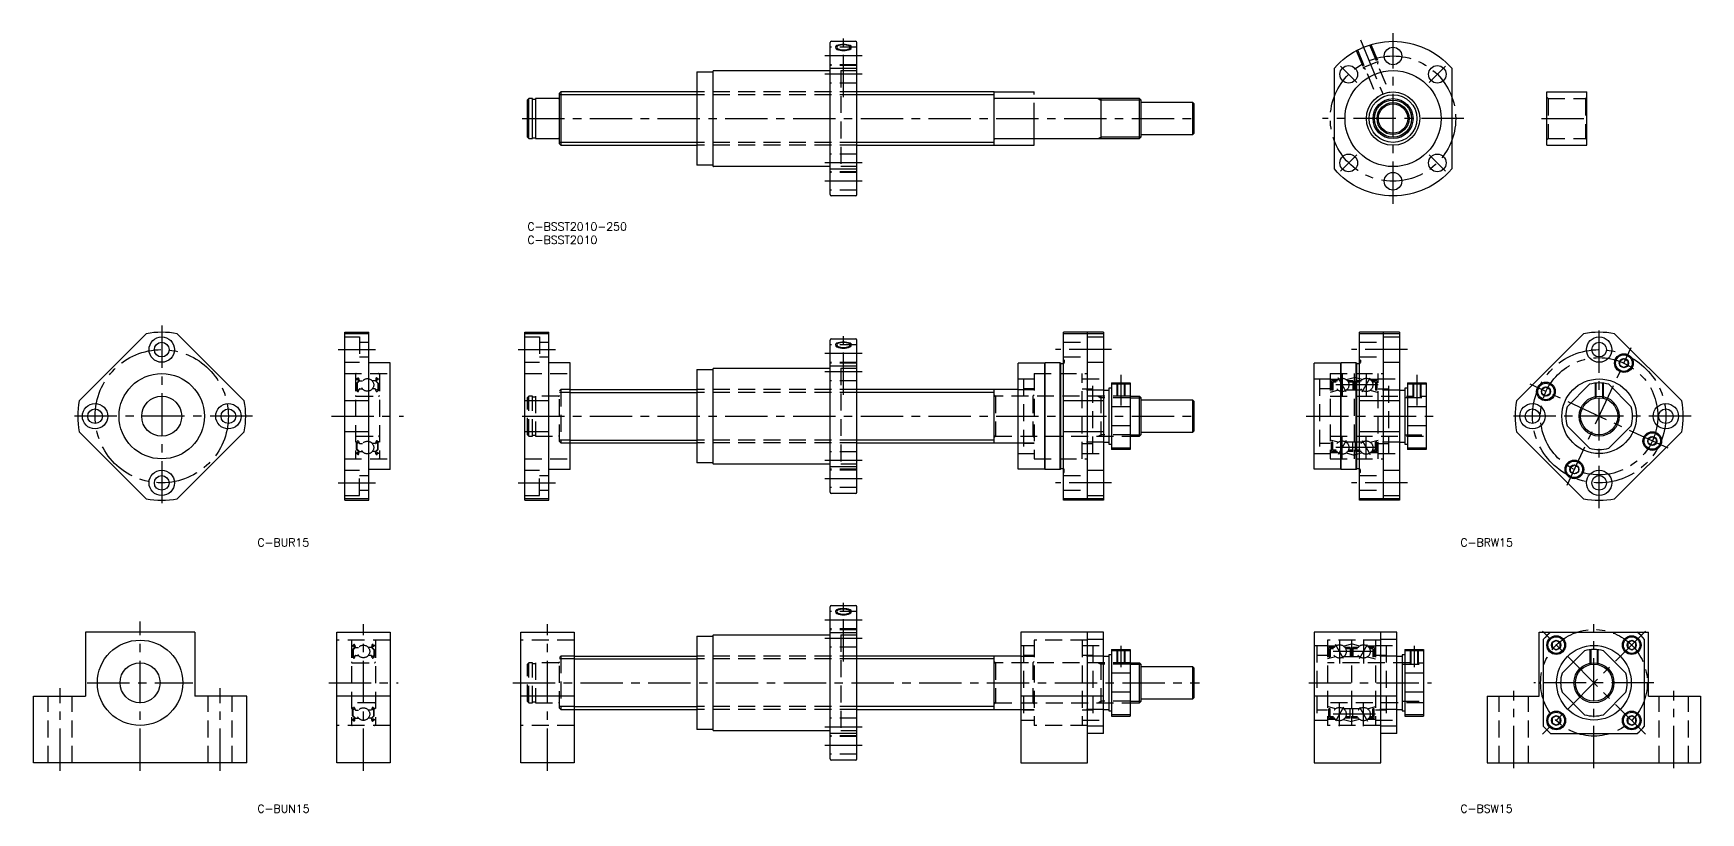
# Model space of a CAD drawing. Extents: x -185 to 440, y -221 to 71.
import ezdxf

# ---------------------------------------------------------------- set-up
doc = ezdxf.new("R2010")
doc.units = 0
doc.header["$LTSCALE"] = 0.5
for name, pattern in [('CENTER', [50.8, 31.75, -6.35, 6.35, -6.35]), ('DASHED', [19.05, 12.7, -6.35]), ('PHANTOM', [63.5, 31.75, -6.35, 6.35, -6.35, 6.35, -6.35])]:
    doc.linetypes.add(name, pattern=pattern)
for name, color, linetype in [('MSM_CENTER', 1, 'CENTER'), ('MSM_CONTINUOUS', 7, 'CONTINUOUS'), ('MSM_DASHED', 4, 'DASHED'), ('MSM_IMAGINARY', 6, 'PHANTOM'), ('MSM_NARROW', 5, 'CONTINUOUS'), ('MSM_PART_NUMBER', 7, 'CONTINUOUS')]:
    doc.layers.add(name, color=color, linetype=linetype)
doc.styles.get("Standard").update_dxf_attribs({"font": 'txt.shx', "height": 3, "bigfont": 'bigfont.shx'})

# ---------------------------------------------------------------- blocks, each defined once
blk = doc.blocks.new('*U49')
at = {"layer": 'MSM_PART_NUMBER'}
blk.add_text('C-BSST2010-250', height=3, dxfattribs=at).set_placement((0, -3))
blk = doc.blocks.new('*U50')
at = {"layer": 'MSM_PART_NUMBER'}
blk.add_text('C-BSST2010', height=3, dxfattribs=at).set_placement((0, -8))
blk = doc.blocks.new('*U51')
at = {"layer": 'MSM_PART_NUMBER'}
blk.add_text('C-BUR15', height=3, dxfattribs=at).set_placement((-101.25, -121.53))
blk = doc.blocks.new('*U52')
at = {"layer": 'MSM_PART_NUMBER'}
blk.add_text('C-BUN15', height=3, dxfattribs=at).set_placement((-101.25, -221.4))
blk = doc.blocks.new('*U53')
at = {"layer": 'MSM_PART_NUMBER'}
blk.add_text('C-BSW15', height=3, dxfattribs=at).set_placement((349.81, -221.4))
blk = doc.blocks.new('*U54')
at = {"layer": 'MSM_PART_NUMBER'}
blk.add_text('C-BRW15', height=3, dxfattribs=at).set_placement((349.81, -121.53))

msp = doc.modelspace()

# ---------------------------------------------------------------- linework, layer by layer
at = {"layer": 'MSM_CENTER'}
for p, q in [((118.5, 47), (118.5, 69)), ((324.55, 7), (324.55, 71)), ((312.31, 68.56), (321.68, 45.93)), ((125.5, 62.5), (111.5, 62.5)), ((310.98, 52.58), (304.89, 58.66)), ((338.13, 52.58), (344.21, 58.66)), ((125.5, 55.62), (111.5, 55.62)), ((-2, 39), (252, 39)), ((351.05, 39), (298.05, 39)), ((380.17, 39), (399.17, 39)), ((310.98, 25.42), (304.89, 19.34)), ((338.13, 25.42), (344.21, 19.34)), ((125.5, 22.38), (111.5, 22.38)), ((125.5, 15.5), (111.5, 15.5)), ((-137.11, -38.66), (-137.11, -106.66)), ((118.5, -64.66), (118.5, -42.66)), ((401.84, -107.16), (401.84, -38.16)), ((-71, -47.66), (-57, -47.66)), ((-3.5, -47.66), (10.5, -47.66)), ((125.5, -49.16), (111.5, -49.16)), ((219, -47.66), (198, -47.66)), ((330, -47.66), (309, -47.66)), ((389.79, -98.49), (413.88, -46.83)), ((125.5, -56.04), (111.5, -56.04)), ((222.5, -57.16), (222.5, -68.66)), ((319, -60.91), (301, -60.91)), ((307, -63.51), (304, -58.31)), ((305.5, -56.91), (305.5, -64.91)), ((313, -63.51), (316, -58.31)), ((314.5, -56.91), (314.5, -64.91)), ((333.5, -57.16), (333.5, -68.66)), ((427.66, -84.7), (376.01, -60.62)), ((-103.11, -72.66), (-171.11, -72.66)), ((-73.5, -72.66), (-46.5, -72.66)), ((-2, -72.66), (252, -72.66)), ((292, -72.66), (340, -72.66)), ((436.34, -72.66), (367.34, -72.66)), ((305.5, -88.41), (305.5, -80.41)), ((314.5, -88.41), (314.5, -80.41)), ((319, -84.41), (301, -84.41)), ((307, -81.81), (304, -87.01)), ((313, -81.81), (316, -87.01)), ((125.5, -89.28), (111.5, -89.28)), ((-71, -97.66), (-57, -97.66)), ((-3.5, -97.66), (10.5, -97.66)), ((125.5, -96.16), (111.5, -96.16)), ((219, -97.66), (198, -97.66)), ((330, -97.66), (309, -97.66)), ((118.5, -164.66), (118.5, -142.66)), ((-145.24, -205.66), (-145.24, -149.66)), ((125.5, -149.16), (111.5, -149.16)), ((-61.5, -205.66), (-61.5, -150.66)), ((7.5, -205.66), (7.5, -150.66)), ((125.5, -156.04), (111.5, -156.04)), ((419.24, -153.32), (380.56, -192)), ((419.24, -192), (380.56, -153.32)), ((399.9, -204.66), (399.9, -150.66)), ((222.5, -158.82), (222.5, -166.82)), ((318, -160.91), (300, -160.91)), ((306, -163.51), (303, -158.31)), ((304.5, -156.41), (304.5, -165.41)), ((312, -163.51), (315, -158.31)), ((313.5, -156.41), (313.5, -165.41)), ((332.5, -158.82), (332.5, -166.82)), ((-175.24, -205.66), (-175.24, -174.66)), ((-165.04, -172.66), (-125.44, -172.66)), ((-115.24, -205.66), (-115.24, -174.66)), ((-74.5, -172.66), (-48.5, -172.66)), ((-5.5, -172.66), (252, -172.66)), ((293, -172.66), (339, -172.66)), ((422.4, -172.66), (377.4, -172.66)), ((304.5, -188.91), (304.5, -179.91)), ((313.5, -188.91), (313.5, -179.91)), ((369.9, -204.66), (369.9, -175.66)), ((429.9, -204.66), (429.9, -175.66)), ((318, -184.41), (300, -184.41)), ((306, -181.81), (303, -187.01)), ((312, -181.81), (315, -187.01)), ((125.5, -189.28), (111.5, -189.28)), ((125.5, -196.16), (111.5, -196.16))]:
    msp.add_line(p, q, dxfattribs=at)
for centre, radius in [((324.55, 39), 23.5), ((-137.11, -72.66), 25), ((401.84, -72.66), 25), ((401.84, -72.66), 22), ((399.9, -172.66), 20)]:
    msp.add_circle(centre, radius, dxfattribs=at)
at = {"layer": 'MSM_CONTINUOUS'}
for p, q in [((113.5, 10.5), (113.5, 67.5)), ((114, 68), (123, 68)), ((123.5, 10.5), (123.5, 67.5)), ((63.5, 56.5), (63.5, 21.5)), ((63.5, 56.5), (69.5, 56.5)), ((69.5, 56.7), (69.5, 21.3)), ((69.8, 57), (113.5, 57)), ((113.5, 57.89), (123.5, 57.89)), ((302.55, 20.11), (302.55, 57.89)), ((346.55, 57.89), (346.55, 20.11)), ((0.5, 46.5), (0, 46)), ((0, 32), (0, 46)), ((1.85, 46.5), (0.5, 46.5)), ((0.5, 31.5), (0.5, 46.5)), ((1.85, 31.5), (1.85, 46.5)), ((3, 46.15), (1.85, 46.15)), ((11.7, 46.5), (3, 46.5)), ((3, 46.5), (3, 31.5)), ((12.5, 49), (12, 48.5)), ((12, 29.5), (12, 48.5)), ((12.5, 49), (12.5, 29)), ((63.5, 49), (12.5, 49)), ((175, 49), (123.5, 49)), ((175, 29), (175, 49)), ((229.5, 46.5), (175.3, 46.5)), ((215, 46.5), (215, 31.5)), ((230, 46), (229.5, 46.5)), ((229.5, 31.5), (229.5, 46.5)), ((230, 46), (230, 32)), ((249.5, 45), (230, 45)), ((250, 44.5), (249.5, 45)), ((249.5, 33), (249.5, 45)), ((250, 33.5), (250, 44.5)), ((382.17, 29), (382.17, 49)), ((382.17, 49), (397.17, 49)), ((397.17, 29), (397.17, 49)), ((0, 32), (0.5, 31.5)), ((0.5, 31.5), (1.85, 31.5)), ((1.85, 31.85), (3, 31.85)), ((3, 31.5), (11.7, 31.5)), ((175.3, 31.5), (229.5, 31.5)), ((229.5, 31.5), (230, 32)), ((230, 33), (249.5, 33)), ((249.5, 33), (250, 33.5)), ((12, 29.5), (12.5, 29)), ((12.5, 29), (63.5, 29)), ((123.5, 29), (175, 29)), ((382.17, 29), (397.17, 29)), ((69.5, 21.5), (63.5, 21.5)), ((113.5, 21), (69.8, 21)), ((113.5, 20.11), (123.5, 20.11)), ((123, 10), (114, 10)), ((-168.07, -66.85), (-142.92, -41.7)), ((-131.3, -41.7), (-106.15, -66.85)), ((-68.5, -104.16), (-68.5, -41.16)), ((-68.5, -41.16), (-59.5, -41.16)), ((-59.5, -41.7), (-68.5, -41.7)), ((-59.5, -104.16), (-59.5, -41.16)), ((-1, -104.16), (-1, -41.16)), ((-1, -41.16), (8, -41.16)), ((8, -41.7), (-1, -41.7)), ((8, -104.16), (8, -41.16)), ((114, -43.66), (123, -43.66)), ((216, -41.16), (201, -41.16)), ((201, -104.16), (201, -41.16)), ((216, -41.7), (201, -41.7)), ((210, -104.16), (210, -41.16)), ((216, -41.16), (216, -104.16)), ((327, -41.16), (312, -41.16)), ((312, -104.16), (312, -41.16)), ((327, -41.7), (312, -41.7)), ((321, -104.16), (321, -41.16)), ((327, -41.16), (327, -104.16)), ((370.88, -66.85), (396.03, -41.7)), ((407.65, -41.7), (432.79, -66.85)), ((113.5, -101.16), (113.5, -44.16)), ((123.5, -101.16), (123.5, -44.16)), ((-51.5, -52.66), (-59.5, -52.66)), ((-51.5, -92.66), (-51.5, -52.66)), ((16, -52.66), (8, -52.66)), ((16, -92.66), (16, -52.66)), ((63.5, -55.16), (63.5, -90.16)), ((63.5, -55.16), (69.5, -55.16)), ((69.5, -54.96), (69.5, -90.36)), ((69.8, -54.66), (113.5, -54.66)), ((113.5, -53.77), (123.5, -53.77)), ((194, -52.81), (184, -52.81)), ((184, -92.51), (184, -52.81)), ((194.15, -52.66), (194, -52.81)), ((194, -92.51), (194, -52.81)), ((199.7, -52.66), (194.15, -52.66)), ((194.15, -92.66), (194.15, -52.66)), ((199.7, -52.66), (200, -52.96)), ((199.7, -92.66), (199.7, -52.66)), ((200.8, -52.96), (200, -52.96)), ((200, -92.36), (200, -52.96)), ((305, -52.81), (295, -52.81)), ((295, -92.51), (295, -52.81)), ((305.15, -52.66), (305, -52.81)), ((305, -92.51), (305, -52.81)), ((310.7, -52.66), (305.15, -52.66)), ((305.15, -92.66), (305.15, -52.66)), ((310.7, -52.66), (311, -52.96)), ((310.7, -92.66), (310.7, -52.66)), ((311.8, -52.96), (311, -52.96)), ((311, -92.36), (311, -52.96)), ((409.63, -51.86), (411.13, -50.99)), ((409.63, -53.59), (409.63, -51.86)), ((411.13, -54.45), (409.63, -53.59)), ((411.13, -50.99), (412.63, -51.86)), ((412.63, -53.59), (411.13, -54.45)), ((412.63, -51.86), (412.63, -53.59)), ((219, -62.16), (218, -62.16)), ((218, -62.16), (218, -83.16)), ((219, -60.16), (226, -60.16)), ((219, -60.16), (219, -85.16)), ((226, -60.68), (219, -60.68)), ((226, -60.16), (226, -85.16)), ((330, -62.16), (329, -62.16)), ((329, -62.16), (329, -83.16)), ((330, -60.16), (337, -60.16)), ((330, -60.16), (330, -85.16)), ((337, -60.68), (330, -60.68)), ((337, -60.16), (337, -85.16)), ((380.4, -62.5), (381.9, -61.63)), ((380.4, -64.23), (380.4, -62.5)), ((381.9, -61.63), (383.4, -62.5)), ((383.4, -62.5), (383.4, -64.23)), ((398.26, -60.68), (389.86, -69.08)), ((413.81, -69.08), (405.42, -60.68)), ((-59.5, -66.85), (-68.5, -66.85)), ((8, -66.85), (-1, -66.85)), ((16, -62.66), (63.5, -62.66)), ((184, -62.66), (123.5, -62.66)), ((175, -82.66), (175, -62.66)), ((216, -66.85), (201, -66.85)), ((216, -62.91), (218, -62.91)), ((226, -65.16), (229.5, -65.16)), ((230, -65.66), (229.5, -65.16)), ((229.5, -80.16), (229.5, -65.16)), ((230, -65.66), (230, -79.66)), ((249.5, -66.66), (230, -66.66)), ((250, -67.16), (249.5, -66.66)), ((249.5, -78.66), (249.5, -66.66)), ((250, -78.16), (250, -67.16)), ((327, -66.85), (312, -66.85)), ((327, -62.91), (329, -62.91)), ((381.9, -65.09), (380.4, -64.23)), ((383.4, -64.23), (381.9, -65.09)), ((226, -69.08), (219, -69.08)), ((337, -69.08), (330, -69.08)), ((-168.07, -78.47), (-142.92, -103.62)), ((-131.3, -103.62), (-106.15, -78.47)), ((-59.5, -78.47), (-68.5, -78.47)), ((8, -78.47), (-1, -78.47)), ((216, -78.47), (201, -78.47)), ((226, -76.24), (219, -76.24)), ((226, -80.16), (229.5, -80.16)), ((229.5, -80.16), (230, -79.66)), ((230, -78.66), (249.5, -78.66)), ((249.5, -78.66), (250, -78.16)), ((327, -78.47), (312, -78.47)), ((337, -76.24), (330, -76.24)), ((396.03, -103.62), (370.88, -78.47)), ((389.86, -76.24), (398.26, -84.64)), ((405.42, -84.64), (413.81, -76.24)), ((432.79, -78.47), (407.65, -103.62)), ((420.27, -81.09), (421.77, -80.23)), ((420.27, -82.82), (420.27, -81.09)), ((421.77, -80.23), (423.27, -81.09)), ((423.27, -81.09), (423.27, -82.82)), ((16, -82.66), (63.5, -82.66)), ((123.5, -82.66), (184, -82.66)), ((216, -82.41), (218, -82.41)), ((218, -83.16), (219, -83.16)), ((226, -84.64), (219, -84.64)), ((226, -85.16), (219, -85.16)), ((327, -82.41), (329, -82.41)), ((329, -83.16), (330, -83.16)), ((337, -84.64), (330, -84.64)), ((337, -85.16), (330, -85.16)), ((421.77, -83.69), (420.27, -82.82)), ((423.27, -82.82), (421.77, -83.69)), ((-51.5, -92.66), (-59.5, -92.66)), ((16, -92.66), (8, -92.66)), ((69.5, -90.16), (63.5, -90.16)), ((113.5, -90.66), (69.8, -90.66)), ((113.5, -91.55), (123.5, -91.55)), ((194, -92.51), (184, -92.51)), ((194.15, -92.66), (194, -92.51)), ((199.7, -92.66), (194.15, -92.66)), ((199.7, -92.66), (200, -92.36)), ((200.8, -92.36), (200, -92.36)), ((305, -92.51), (295, -92.51)), ((305.15, -92.66), (305, -92.51)), ((310.7, -92.66), (305.15, -92.66)), ((310.7, -92.66), (311, -92.36)), ((311.8, -92.36), (311, -92.36)), ((391.04, -91.73), (392.54, -90.87)), ((391.04, -93.46), (391.04, -91.73)), ((392.54, -94.33), (391.04, -93.46)), ((392.54, -90.87), (394.04, -91.73)), ((394.04, -93.46), (392.54, -94.33)), ((394.04, -91.73), (394.04, -93.46)), ((-59.5, -103.62), (-68.5, -103.62)), ((-68.5, -104.16), (-59.5, -104.16)), ((8, -103.62), (-1, -103.62)), ((-1, -104.16), (8, -104.16)), ((123, -101.66), (114, -101.66)), ((216, -103.62), (201, -103.62)), ((216, -104.16), (201, -104.16)), ((327, -103.62), (312, -103.62)), ((327, -104.16), (312, -104.16)), ((114, -143.66), (123, -143.66)), ((113.5, -201.16), (113.5, -144.16)), ((123.5, -201.16), (123.5, -144.16)), ((-165.74, -153.66), (-165.74, -177.66)), ((-124.74, -153.66), (-165.74, -153.66)), ((-124.74, -153.66), (-124.74, -177.66)), ((-71.5, -202.66), (-71.5, -153.66)), ((-71.5, -153.66), (-51.5, -153.66)), ((-51.5, -153.66), (-51.5, -202.66)), ((-2.5, -202.66), (-2.5, -153.66)), ((-2.5, -153.66), (17.5, -153.66)), ((17.5, -153.66), (17.5, -202.66)), ((63.5, -155.16), (63.5, -190.16)), ((63.5, -155.16), (69.5, -155.16)), ((69.5, -154.96), (69.5, -190.36)), ((69.8, -154.66), (113.5, -154.66)), ((113.5, -153.77), (123.5, -153.77)), ((185, -153.66), (185, -202.66)), ((216, -153.66), (185, -153.66)), ((210, -202.66), (210, -153.66)), ((216, -191.66), (216, -153.66)), ((295, -153.66), (295, -202.66)), ((326, -153.66), (295, -153.66)), ((320, -202.66), (320, -153.66)), ((326, -191.66), (326, -153.66)), ((379.4, -177.66), (379.4, -153.66)), ((379.4, -153.66), (420.4, -153.66)), ((420.4, -177.66), (420.4, -153.66)), ((216, -156.41), (210, -156.41)), ((219, -162.16), (218, -162.16)), ((218, -162.16), (218, -183.16)), ((219, -160.16), (226, -160.16)), ((219, -160.16), (219, -185.16)), ((226, -160.68), (219, -160.68)), ((226, -160.16), (226, -185.16)), ((326, -156.41), (320, -156.41)), ((329, -162.16), (328, -162.16)), ((328, -162.16), (328, -183.16)), ((329, -160.16), (336, -160.16)), ((329, -160.16), (329, -185.16)), ((336, -160.68), (329, -160.68)), ((336, -160.16), (336, -185.16)), ((380.9, -156.41), (380.9, -188.91)), ((385.75, -156.79), (384.25, -157.65)), ((384.25, -157.65), (384.25, -159.38)), ((384.25, -159.38), (385.75, -160.25)), ((387.25, -157.65), (385.75, -156.79)), ((385.75, -160.25), (387.25, -159.38)), ((387.25, -159.38), (387.25, -157.65)), ((396.32, -160.68), (387.92, -169.08)), ((411.87, -169.08), (403.48, -160.68)), ((414.04, -156.79), (412.54, -157.65)), ((412.54, -157.65), (412.54, -159.38)), ((412.54, -159.38), (414.04, -160.25)), ((415.54, -157.65), (414.04, -156.79)), ((414.04, -160.25), (415.54, -159.38)), ((415.54, -159.38), (415.54, -157.65)), ((418.9, -188.91), (418.9, -156.41)), ((17.5, -162.66), (63.5, -162.66)), ((185, -162.66), (123.5, -162.66)), ((175, -182.66), (175, -162.66)), ((216, -162.66), (218, -162.66)), ((226, -165.16), (229.5, -165.16)), ((230, -165.66), (229.5, -165.16)), ((229.5, -180.16), (229.5, -165.16)), ((230, -165.66), (230, -179.66)), ((249.5, -166.66), (230, -166.66)), ((250, -167.16), (249.5, -166.66)), ((249.5, -178.66), (249.5, -166.66)), ((250, -178.16), (250, -167.16)), ((326, -162.66), (328, -162.66)), ((226, -169.08), (219, -169.08)), ((336, -169.08), (329, -169.08)), ((-185.24, -202.66), (-185.24, -177.66)), ((-105.24, -202.66), (-105.24, -177.66)), ((-51.5, -177.66), (-71.5, -177.66)), ((17.5, -177.66), (-2.5, -177.66)), ((216, -177.66), (185, -177.66)), ((226, -176.24), (219, -176.24)), ((226, -180.16), (229.5, -180.16)), ((229.5, -180.16), (230, -179.66)), ((230, -178.66), (249.5, -178.66)), ((249.5, -178.66), (250, -178.16)), ((326, -177.66), (295, -177.66)), ((336, -176.24), (329, -176.24)), ((359.9, -177.66), (359.9, -202.66)), ((359.9, -177.66), (379.4, -177.66)), ((387.92, -176.24), (396.32, -184.64)), ((403.48, -184.64), (411.87, -176.24)), ((420.4, -177.66), (439.9, -177.66)), ((439.9, -177.66), (439.9, -202.66)), ((17.5, -182.66), (63.5, -182.66)), ((123.5, -182.66), (185, -182.66)), ((216, -182.66), (218, -182.66)), ((218, -183.16), (219, -183.16)), ((226, -184.64), (219, -184.64)), ((219, -185.16), (226, -185.16)), ((326, -182.66), (328, -182.66)), ((328, -183.16), (329, -183.16)), ((336, -184.64), (329, -184.64)), ((329, -185.16), (336, -185.16)), ((385.75, -185.07), (384.25, -185.94)), ((384.25, -185.94), (384.25, -187.67)), ((387.25, -185.94), (385.75, -185.07)), ((387.25, -187.67), (387.25, -185.94)), ((414.04, -185.07), (412.54, -185.94)), ((412.54, -185.94), (412.54, -187.67)), ((415.54, -185.94), (414.04, -185.07)), ((415.54, -187.67), (415.54, -185.94)), ((69.5, -190.16), (63.5, -190.16)), ((113.5, -190.66), (69.8, -190.66)), ((113.5, -191.55), (123.5, -191.55)), ((216, -188.91), (210, -188.91)), ((216, -191.66), (210, -191.66)), ((326, -188.91), (320, -188.91)), ((326, -191.66), (320, -191.66)), ((383.65, -191.66), (416.14, -191.66)), ((384.25, -187.67), (385.75, -188.53)), ((385.75, -188.53), (387.25, -187.67)), ((412.54, -187.67), (414.04, -188.53)), ((414.04, -188.53), (415.54, -187.67)), ((-105.24, -202.66), (-185.24, -202.66)), ((-51.5, -202.66), (-71.5, -202.66)), ((17.5, -202.66), (-2.5, -202.66)), ((123, -201.66), (114, -201.66)), ((185, -202.66), (210, -202.66)), ((295, -202.66), (320, -202.66)), ((359.9, -202.66), (439.9, -202.66))]:
    msp.add_line(p, q, dxfattribs=at)
for points in [[(-185.24, -177.66), (-165.74, -177.66)], [(-105.24, -177.66), (-124.74, -177.66)]]:
    msp.add_lwpolyline(points, dxfattribs=at)
for centre, radius in [((324.55, 62.5), 3.3), ((307.94, 55.62), 3.3), ((324.55, 39), 18), ((341.17, 55.62), 3.3), ((324.55, 39), 10), ((324.55, 39), 7.5), ((324.55, 39), 6), ((324.55, 39), 5.5), ((307.94, 22.38), 3.3), ((341.17, 22.38), 3.3), ((324.55, 15.5), 3.3), ((-137.11, -47.66), 4.75), ((401.84, -47.66), 4.75), ((-137.11, -47.66), 2.75), ((401.84, -47.66), 2.75), ((411.13, -52.72), 3.5), ((411.13, -52.72), 3.1), ((411.13, -52.72), 1.73), ((-137.11, -72.66), 16), ((381.9, -63.36), 3.5), ((381.9, -63.36), 3.1), ((381.9, -63.36), 1.73), ((401.84, -72.66), 14), ((-162.11, -72.66), 4.75), ((-137.11, -72.66), 7.5), ((-112.11, -72.66), 4.75), ((376.84, -72.66), 4.75), ((401.84, -72.66), 6.96), ((426.84, -72.66), 4.75), ((-162.11, -72.66), 2.75), ((-112.11, -72.66), 2.75), ((376.84, -72.66), 2.75), ((426.84, -72.66), 2.75), ((421.77, -81.96), 3.5), ((421.77, -81.96), 3.1), ((421.77, -81.96), 1.73), ((-137.11, -97.66), 4.75), ((392.54, -92.6), 3.5), ((392.54, -92.6), 3.1), ((392.54, -92.6), 1.73), ((401.84, -97.66), 4.75), ((-137.11, -97.66), 2.75), ((401.84, -97.66), 2.75), ((385.75, -158.52), 3.5), ((385.75, -158.52), 3.1), ((414.04, -158.52), 3.5), ((414.04, -158.52), 3.1), ((-145.24, -172.66), 16), ((385.75, -158.52), 1.73), ((399.9, -172.66), 14), ((414.04, -158.52), 1.73), ((-145.24, -172.66), 7.5), ((399.9, -172.66), 6.96), ((385.75, -186.8), 3.5), ((385.75, -186.8), 3.1), ((385.75, -186.8), 1.73), ((414.04, -186.8), 3.5), ((414.04, -186.8), 3.1), ((414.04, -186.8), 1.73)]:
    msp.add_circle(centre, radius, dxfattribs=at)
for centre, radius, start, end in [((114, 67.5), 0.5, 90, 180), ((116.56, 65.79), 0.515, 109.24993, 180), ((116.73, 65.79), 0.69, 180, 247.7721), ((118.5, 60.23), 6.41, 70.75007, 109.24993), ((118.5, 70.12), 5.37, 247.7721, 292.2279), ((120.27, 65.79), 0.69, 292.2279, 0), ((120.44, 65.79), 0.515, 0, 70.75007), ((123, 67.5), 0.5, 0, 90), ((69.8, 56.7), 0.3, 90, 180), ((11.7, 46.8), 0.3, 270, 0), ((175.3, 46.8), 0.3, 180, 270), ((11.7, 31.2), 0.3, 0, 90), ((175.3, 31.2), 0.3, 90, 180), ((69.8, 21.3), 0.3, 180, 270), ((114, 10.5), 0.5, 180, 270), ((123, 10.5), 0.5, 270, 0), ((-137.11, -72.66), 31.5, 79.37126, 100.62874), ((114, -44.16), 0.5, 90, 180), ((123, -44.16), 0.5, 0, 90), ((401.84, -72.66), 31.5, 79.37126, 100.62874), ((116.56, -45.87), 0.515, 109.24993, 180), ((116.73, -45.87), 0.69, 180, 247.7721), ((118.5, -51.43), 6.41, 70.75007, 109.24993), ((118.5, -41.54), 5.37, 247.7721, 292.2279), ((120.27, -45.87), 0.69, 292.2279, 0), ((120.44, -45.87), 0.515, 0, 70.75007), ((69.8, -54.96), 0.3, 90, 180), ((200.8, -52.46), 0.5, 270, 293.57818), ((311.8, -52.46), 0.5, 270, 293.57818), ((401.84, -72.66), 12.5, 73.35764, 106.64236), ((-137.11, -72.66), 31.5, 169.37126, 190.62874), ((-137.11, -72.66), 31.5, 349.37126, 10.62874), ((401.84, -72.66), 31.5, 169.37126, 190.62874), ((401.84, -72.66), 31.5, 349.37126, 10.62874), ((401.84, -72.66), 12.5, 163.35764, 196.64236), ((401.84, -72.66), 12.5, 343.35764, 16.64236), ((401.84, -72.66), 12.5, 253.35764, 286.64236), ((69.8, -90.36), 0.3, 180, 270), ((200.8, -92.86), 0.5, 66.42182, 90), ((311.8, -92.86), 0.5, 66.42182, 90), ((-137.11, -72.66), 31.5, 259.37126, 280.62874), ((114, -101.16), 0.5, 180, 270), ((123, -101.16), 0.5, 270, 0), ((401.84, -72.66), 31.5, 259.37126, 280.62874), ((114, -144.16), 0.5, 90, 180), ((123, -144.16), 0.5, 0, 90), ((116.56, -145.87), 0.515, 109.24993, 180), ((116.73, -145.87), 0.69, 180, 247.7721), ((118.5, -151.43), 6.41, 70.75007, 109.24993), ((118.5, -141.54), 5.37, 247.7721, 292.2279), ((120.27, -145.87), 0.69, 292.2279, 0), ((120.44, -145.87), 0.515, 0, 70.75007), ((69.8, -154.96), 0.3, 90, 180), ((399.9, -172.66), 25, 130.5358, 139.4642), ((399.9, -172.66), 25, 40.5358, 49.4642), ((399.9, -172.66), 12.5, 73.35764, 106.64236), ((399.9, -172.66), 12.5, 163.35764, 196.64236), ((399.9, -172.66), 12.5, 343.35764, 16.64236), ((399.9, -172.66), 12.5, 253.35764, 286.64236), ((69.8, -190.36), 0.3, 180, 270), ((399.9, -172.66), 25, 220.5358, 229.4642), ((399.9, -172.66), 25, 310.5358, 319.4642), ((114, -201.16), 0.5, 180, 270), ((123, -201.16), 0.5, 270, 0)]:
    msp.add_arc(centre, radius, start, end, dxfattribs=at)
at = {"layer": 'MSM_CONTINUOUS', "extrusion": (0, 0, -1)}
for start, end in [(40.65725, 139.34275), (220.65725, 319.34275)]:
    msp.add_arc((-324.55, 39), 29, start, end, dxfattribs=at)
at = {"layer": 'MSM_DASHED'}
for p, q in [((123.5, 65.8), (113.5, 65.8)), ((310.74, 64.5), (313.36, 58.18)), ((311.22, 64.76), (318.57, 47.01)), ((315.77, 66.64), (323.11, 48.9)), ((316.29, 66.8), (318.91, 60.47)), ((123.5, 59.2), (113.5, 59.2)), ((123.5, 58.92), (113.5, 58.92)), ((117.5, 57), (117.5, 21)), ((117.5, 57), (123.5, 57)), ((313.36, 58.18), (318.91, 60.47)), ((313.36, 58.18), (314.22, 57.52)), ((318.91, 60.47), (318.76, 59.4)), ((123.5, 52.32), (113.5, 52.32)), ((123.5, 49), (63.5, 49)), ((123.5, 47.95), (63.5, 47.95)), ((382.67, 46.5), (382.17, 47)), ((382.67, 46.5), (396.67, 46.5)), ((382.67, 46.5), (382.67, 31.5)), ((396.67, 46.5), (397.17, 47)), ((396.67, 46.5), (396.67, 31.5)), ((382.67, 31.5), (382.17, 31)), ((382.67, 31.5), (396.67, 31.5)), ((396.67, 31.5), (397.17, 31)), ((123.5, 30.05), (63.5, 30.05)), ((123.5, 29), (63.5, 29)), ((123.5, 25.68), (113.5, 25.68)), ((123.5, 19.08), (113.5, 19.08)), ((123.5, 18.8), (113.5, 18.8)), ((123.5, 21), (117.5, 21)), ((123.5, 12.2), (113.5, 12.2)), ((-68.5, -42.91), (-63, -42.91)), ((-63, -42.91), (-63, -52.41)), ((-1, -42.91), (4.5, -42.91)), ((4.5, -42.91), (4.5, -52.41)), ((210, -42.91), (216, -42.91)), ((321, -42.91), (327, -42.91)), ((-63, -44.91), (-59.5, -44.91)), ((4.5, -44.91), (8, -44.91)), ((123.5, -45.86), (113.5, -45.86)), ((201, -44.91), (210, -44.91)), ((312, -44.91), (321, -44.91)), ((-68.5, -52.41), (-63, -52.41)), ((-63, -50.41), (-59.5, -50.41)), ((-1, -52.41), (4.5, -52.41)), ((4.5, -50.41), (8, -50.41)), ((123.5, -52.46), (113.5, -52.46)), ((123.5, -52.74), (113.5, -52.74)), ((117.5, -54.66), (117.5, -90.66)), ((117.5, -54.66), (123.5, -54.66)), ((201, -50.41), (210, -50.41)), ((201, -51.36), (201.3, -51.66)), ((201.3, -51.66), (201.3, -52.46)), ((210, -52.41), (216, -52.41)), ((312, -50.41), (321, -50.41)), ((312, -51.36), (312.3, -51.66)), ((312.3, -51.66), (312.3, -52.46)), ((321, -52.41), (327, -52.41)), ((-68.5, -56.66), (-51.5, -56.66)), ((-64.5, -56.96), (-64.5, -88.36)), ((-64.4, -58.71), (-63.94, -58.71)), ((-63.32, -59.48), (-64.07, -60.23)), ((-64.07, -60.23), (-64.07, -62.61)), ((-63.94, -58.71), (-63.69, -58.41)), ((-63.76, -59.12), (-63.92, -58.99)), ((-63.12, -59.56), (-63.87, -60.31)), ((-63.87, -60.31), (-63.87, -62.61)), ((-63.79, -58.84), (-63.54, -58.54)), ((-63.63, -58.97), (-63.79, -58.84)), ((-63.76, -59.12), (-63.63, -58.97)), ((-63.36, -58.6), (-63.32, -59.48)), ((-63.16, -58.58), (-63.1, -59.32)), ((-63.12, -59.09), (-63.12, -59.56)), ((-63, -59.41), (-61.85, -59.41)), ((-62.86, -62.41), (-61.85, -62.41)), ((-57, -59.41), (-58.15, -59.41)), ((-57.14, -62.41), (-58.15, -62.41)), ((-56.84, -58.58), (-56.9, -59.32)), ((-56.88, -59.09), (-56.88, -59.56)), ((-56.88, -59.56), (-56.13, -60.31)), ((-56.64, -58.6), (-56.68, -59.48)), ((-56.68, -59.48), (-55.93, -60.23)), ((-56.21, -58.84), (-56.46, -58.54)), ((-56.37, -58.97), (-56.21, -58.84)), ((-56.24, -59.12), (-56.37, -58.97)), ((-56.06, -58.71), (-56.31, -58.41)), ((-56.24, -59.12), (-56.08, -58.99)), ((-56.13, -60.31), (-56.13, -62.61)), ((-55.6, -58.71), (-56.06, -58.71)), ((-55.93, -60.23), (-55.93, -62.61)), ((-55.5, -56.96), (-55.5, -88.36)), ((-1, -56.66), (16, -56.66)), ((123.5, -59.34), (113.5, -59.34)), ((184, -58.66), (190, -58.66)), ((186, -58.66), (186, -86.66)), ((190, -62.41), (186, -62.41)), ((190, -56.66), (210, -56.66)), ((190, -56.66), (190, -88.66)), ((208, -88.66), (208, -56.66)), ((208, -58.66), (216, -58.66)), ((208, -62.41), (212, -62.41)), ((212, -86.66), (212, -58.66)), ((221, -60.16), (221, -65.16)), ((221.27, -60.16), (221.27, -65.16)), ((223.73, -60.16), (223.73, -65.16)), ((224, -60.16), (224, -65.16)), ((295, -58.66), (301, -58.66)), ((297, -58.66), (297, -86.66)), ((301, -62.41), (297, -62.41)), ((301, -56.66), (321, -56.66)), ((301, -56.66), (301, -88.66)), ((304, -58.91), (301, -58.91)), ((301.5, -59.41), (301.5, -62.91)), ((303.5, -59.41), (301.5, -59.41)), ((302, -59.91), (302, -62.91)), ((303.21, -59.91), (302, -59.91)), ((307, -58.91), (310, -58.11)), ((309.5, -59.41), (307.5, -59.41)), ((309.5, -59.91), (307.79, -59.91)), ((309.5, -59.41), (309.5, -62.91)), ((310, -56.66), (310, -88.66)), ((313, -58.91), (310, -58.11)), ((310.5, -59.41), (310.5, -62.91)), ((312.5, -59.41), (310.5, -59.41)), ((312.21, -59.91), (310.5, -59.91)), ((319, -58.91), (316, -58.91)), ((318.5, -59.41), (316.5, -59.41)), ((318, -59.91), (316.79, -59.91)), ((318, -59.91), (318, -62.91)), ((318.5, -59.41), (318.5, -62.91)), ((319, -88.66), (319, -56.66)), ((319, -58.66), (327, -58.66)), ((319, -62.41), (323, -62.41)), ((323, -86.66), (323, -58.66)), ((332, -60.16), (332, -65.66)), ((332.27, -60.16), (332.27, -65.66)), ((334.73, -60.16), (334.73, -65.66)), ((335, -60.16), (335, -65.66)), ((400.34, -60.25), (400.34, -65.87)), ((400.61, -60.22), (400.61, -65.81)), ((403.06, -60.22), (403.06, -65.81)), ((403.34, -60.25), (403.34, -65.87)), ((-64.3, -63.01), (-64, -63.01)), ((-64.2, -65.16), (-55.8, -65.16)), ((-64, -63.01), (-63.72, -63.34)), ((-63.42, -62.61), (-63.87, -62.61)), ((-63.87, -62.81), (-63.42, -62.81)), ((-63.57, -63.41), (-63.51, -63.41)), ((-63.42, -62.81), (-63.42, -62.61)), ((-63.32, -63.28), (-63.05, -62.54)), ((-56.68, -63.28), (-56.95, -62.54)), ((-56.58, -62.61), (-56.13, -62.61)), ((-56.58, -62.81), (-56.58, -62.61)), ((-56.13, -62.81), (-56.58, -62.81)), ((-56.43, -63.41), (-56.49, -63.41)), ((-56, -63.01), (-56.28, -63.34)), ((-55.7, -63.01), (-56, -63.01)), ((0.5, -65.16), (0, -65.66)), ((0, -79.66), (0, -65.66)), ((1.85, -65.16), (0.5, -65.16)), ((0.5, -80.16), (0.5, -65.16)), ((1.85, -80.16), (1.85, -65.16)), ((3, -65.51), (1.85, -65.51)), ((11.7, -65.16), (3, -65.16)), ((3, -65.16), (3, -80.16)), ((12.5, -62.66), (12, -63.16)), ((12, -82.16), (12, -63.16)), ((16, -63.71), (12, -63.71)), ((12.5, -62.66), (12.5, -82.66)), ((16, -62.66), (12.5, -62.66)), ((123.5, -62.66), (63.5, -62.66)), ((123.5, -63.71), (63.5, -63.71)), ((175.5, -65.16), (175, -64.66)), ((226, -65.16), (175.3, -65.16)), ((175.5, -65.16), (175.5, -80.16)), ((184, -62.66), (190, -62.66)), ((189.5, -65.16), (190, -64.66)), ((189.5, -65.16), (189.5, -80.16)), ((216, -62.91), (208, -62.91)), ((214.06, -65.16), (215, -65.7)), ((215, -65.16), (215, -80.16)), ((226, -65.7), (215, -65.7)), ((304, -62.91), (301, -63.71)), ((301, -65.16), (332, -65.16)), ((302, -62.91), (301.5, -62.91)), ((313, -62.91), (307, -62.91)), ((316, -62.91), (319, -63.71)), ((318.5, -62.91), (318, -62.91)), ((327, -62.91), (319, -62.91)), ((329, -65.66), (337, -65.66)), ((335, -65.16), (337, -65.16)), ((-64.2, -80.16), (-55.8, -80.16)), ((0, -79.66), (0.5, -80.16)), ((0.5, -80.16), (1.85, -80.16)), ((1.85, -79.81), (3, -79.81)), ((3, -80.16), (11.7, -80.16)), ((175.5, -80.16), (175, -80.66)), ((175.3, -80.16), (226, -80.16)), ((189.5, -80.16), (190, -80.66)), ((214.06, -80.16), (215, -79.62)), ((226, -79.62), (215, -79.62)), ((301, -80.16), (337, -80.16)), ((329, -79.66), (337, -79.66)), ((-64.4, -86.61), (-63.94, -86.61)), ((-64.3, -82.31), (-64, -82.31)), ((-64.07, -85.09), (-64.07, -82.71)), ((-63.32, -85.84), (-64.07, -85.09)), ((-64, -82.31), (-63.72, -81.98)), ((-63.94, -86.61), (-63.69, -86.91)), ((-63.76, -86.2), (-63.92, -86.33)), ((-63.87, -82.51), (-63.42, -82.51)), ((-63.42, -82.71), (-63.87, -82.71)), ((-63.87, -85.01), (-63.87, -82.71)), ((-63.12, -85.76), (-63.87, -85.01)), ((-63.63, -86.35), (-63.79, -86.48)), ((-63.79, -86.48), (-63.54, -86.78)), ((-63.76, -86.2), (-63.63, -86.35)), ((-63.57, -81.91), (-63.51, -81.91)), ((-63.42, -82.51), (-63.42, -82.71)), ((-63.36, -86.72), (-63.32, -85.84)), ((-63.32, -82.04), (-63.05, -82.78)), ((-63.16, -86.74), (-63.1, -86)), ((-63.12, -86.23), (-63.12, -85.76)), ((-63, -85.91), (-61.85, -85.91)), ((-62.86, -82.91), (-61.85, -82.91)), ((-57.14, -82.91), (-58.15, -82.91)), ((-57, -85.91), (-58.15, -85.91)), ((-56.68, -82.04), (-56.95, -82.78)), ((-56.84, -86.74), (-56.9, -86)), ((-56.88, -85.76), (-56.13, -85.01)), ((-56.88, -86.23), (-56.88, -85.76)), ((-56.68, -85.84), (-55.93, -85.09)), ((-56.64, -86.72), (-56.68, -85.84)), ((-56.13, -82.51), (-56.58, -82.51)), ((-56.58, -82.51), (-56.58, -82.71)), ((-56.58, -82.71), (-56.13, -82.71)), ((-56.43, -81.91), (-56.49, -81.91)), ((-56.21, -86.48), (-56.46, -86.78)), ((-56.24, -86.2), (-56.37, -86.35)), ((-56.37, -86.35), (-56.21, -86.48)), ((-56.06, -86.61), (-56.31, -86.91)), ((-56, -82.31), (-56.28, -81.98)), ((-56.24, -86.2), (-56.08, -86.33)), ((-56.13, -85.01), (-56.13, -82.71)), ((-55.6, -86.61), (-56.06, -86.61)), ((-55.7, -82.31), (-56, -82.31)), ((-55.93, -85.09), (-55.93, -82.71)), ((16, -81.61), (12, -81.61)), ((12, -82.16), (12.5, -82.66)), ((12.5, -82.66), (16, -82.66)), ((123.5, -81.61), (63.5, -81.61)), ((123.5, -82.66), (63.5, -82.66)), ((123.5, -85.98), (113.5, -85.98)), ((184, -82.66), (190, -82.66)), ((184, -86.66), (190, -86.66)), ((190, -82.91), (186, -82.91)), ((216, -82.41), (208, -82.41)), ((208, -82.91), (212, -82.91)), ((208, -86.66), (216, -86.66)), ((295, -86.66), (301, -86.66)), ((301, -82.91), (297, -82.91)), ((304, -82.41), (301, -81.61)), ((304, -86.41), (301, -86.41)), ((301.5, -85.91), (301.5, -82.41)), ((302, -82.41), (301.5, -82.41)), ((303.5, -85.91), (301.5, -85.91)), ((302, -85.41), (302, -82.41)), ((303.21, -85.41), (302, -85.41)), ((313, -82.41), (307, -82.41)), ((307, -86.41), (310, -87.21)), ((309.5, -85.91), (307.5, -85.91)), ((309.5, -85.41), (307.79, -85.41)), ((309.5, -85.91), (309.5, -82.41)), ((313, -86.41), (310, -87.21)), ((310.5, -85.91), (310.5, -82.41)), ((312.21, -85.41), (310.5, -85.41)), ((312.5, -85.91), (310.5, -85.91)), ((316, -82.41), (319, -81.61)), ((319, -86.41), (316, -86.41)), ((318.5, -85.91), (316.5, -85.91)), ((318, -85.41), (316.79, -85.41)), ((318, -85.41), (318, -82.41)), ((318.5, -82.41), (318, -82.41)), ((318.5, -85.91), (318.5, -82.41)), ((327, -82.41), (319, -82.41)), ((319, -82.91), (323, -82.91)), ((319, -86.66), (327, -86.66)), ((-68.5, -88.66), (-51.5, -88.66)), ((-68.5, -92.91), (-63, -92.91)), ((-63, -102.41), (-63, -92.91)), ((-1, -88.66), (16, -88.66)), ((-1, -92.91), (4.5, -92.91)), ((4.5, -102.41), (4.5, -92.91)), ((123.5, -92.58), (113.5, -92.58)), ((123.5, -92.86), (113.5, -92.86)), ((123.5, -90.66), (117.5, -90.66)), ((190, -88.66), (210, -88.66)), ((201, -93.96), (201.3, -93.66)), ((201.3, -93.66), (201.3, -92.86)), ((210, -92.91), (216, -92.91)), ((301, -88.66), (321, -88.66)), ((312, -93.96), (312.3, -93.66)), ((312.3, -93.66), (312.3, -92.86)), ((321, -92.91), (327, -92.91)), ((-63, -94.91), (-59.5, -94.91)), ((4.5, -94.91), (8, -94.91)), ((123.5, -99.46), (113.5, -99.46)), ((201, -94.91), (210, -94.91)), ((312, -94.91), (321, -94.91)), ((-68.5, -102.41), (-63, -102.41)), ((-63, -100.41), (-59.5, -100.41)), ((-1, -102.41), (4.5, -102.41)), ((4.5, -100.41), (8, -100.41)), ((201, -100.41), (210, -100.41)), ((210, -102.41), (216, -102.41)), ((312, -100.41), (321, -100.41)), ((321, -102.41), (327, -102.41)), ((123.5, -145.86), (113.5, -145.86)), ((123.5, -152.46), (113.5, -152.46)), ((123.5, -152.74), (113.5, -152.74)), ((117.5, -154.66), (117.5, -190.66)), ((117.5, -154.66), (123.5, -154.66)), ((-51.5, -156.66), (-71.5, -156.66)), ((-66, -156.96), (-66, -188.36)), ((-65.9, -158.71), (-65.44, -158.71)), ((-64.82, -159.48), (-65.57, -160.23)), ((-65.57, -160.23), (-65.57, -162.61)), ((-65.44, -158.71), (-65.19, -158.41)), ((-65.26, -159.12), (-65.42, -158.99)), ((-64.62, -159.56), (-65.37, -160.31)), ((-65.37, -160.31), (-65.37, -162.61)), ((-65.29, -158.84), (-65.04, -158.54)), ((-65.13, -158.97), (-65.29, -158.84)), ((-65.26, -159.12), (-65.13, -158.97)), ((-64.86, -158.6), (-64.82, -159.48)), ((-64.66, -158.58), (-64.6, -159.32)), ((-64.62, -159.09), (-64.62, -159.56)), ((-64.5, -159.41), (-63.35, -159.41)), ((-64.36, -162.41), (-63.35, -162.41)), ((-58.5, -159.41), (-59.65, -159.41)), ((-58.64, -162.41), (-59.65, -162.41)), ((-58.34, -158.58), (-58.4, -159.32)), ((-58.38, -159.09), (-58.38, -159.56)), ((-58.38, -159.56), (-57.63, -160.31)), ((-58.14, -158.6), (-58.18, -159.48)), ((-58.18, -159.48), (-57.43, -160.23)), ((-57.71, -158.84), (-57.96, -158.54)), ((-57.87, -158.97), (-57.71, -158.84)), ((-57.74, -159.12), (-57.87, -158.97)), ((-57.56, -158.71), (-57.81, -158.41)), ((-57.74, -159.12), (-57.58, -158.99)), ((-57.63, -160.31), (-57.63, -162.61)), ((-57.1, -158.71), (-57.56, -158.71)), ((-57.43, -160.23), (-57.43, -162.61)), ((-57, -156.96), (-57, -188.36)), ((17.5, -156.66), (-2.5, -156.66)), ((123.5, -159.34), (113.5, -159.34)), ((185, -158.66), (190, -158.66)), ((186, -158.66), (186, -186.66)), ((190, -162.41), (186, -162.41)), ((210, -156.66), (190, -156.66)), ((190, -156.66), (190, -188.66)), ((208, -156.66), (208, -188.66)), ((208, -158.66), (216, -158.66)), ((212, -162.41), (208, -162.41)), ((212, -158.66), (212, -186.66)), ((221, -160.16), (221, -165.16)), ((221.27, -160.16), (221.27, -165.16)), ((223.73, -160.16), (223.73, -165.16)), ((224, -160.16), (224, -165.16)), ((295, -158.66), (300, -158.66)), ((296, -158.66), (296, -186.66)), ((300, -162.41), (296, -162.41)), ((320, -156.66), (300, -156.66)), ((300, -156.66), (300, -188.66)), ((303, -158.91), (300, -158.91)), ((300.5, -159.41), (300.5, -162.91)), ((302.5, -159.41), (300.5, -159.41)), ((301, -159.91), (301, -162.91)), ((302.21, -159.91), (301, -159.91)), ((306, -158.91), (309, -158.11)), ((308.5, -159.41), (306.5, -159.41)), ((308.5, -159.91), (306.79, -159.91)), ((308.5, -159.41), (308.5, -162.91)), ((309, -156.66), (309, -188.66)), ((312, -158.91), (309, -158.11)), ((309.5, -159.41), (309.5, -162.91)), ((311.5, -159.41), (309.5, -159.41)), ((311.21, -159.91), (309.5, -159.91)), ((318, -158.91), (315, -158.91)), ((317.5, -159.41), (315.5, -159.41)), ((317, -159.91), (315.79, -159.91)), ((317, -159.91), (317, -162.91)), ((317.5, -159.41), (317.5, -162.91)), ((318, -156.66), (318, -188.66)), ((318, -158.66), (326, -158.66)), ((322, -162.41), (318, -162.41)), ((322, -158.66), (322, -186.66)), ((331, -160.16), (331, -165.7)), ((331.27, -160.16), (331.27, -165.7)), ((333.73, -160.16), (333.73, -165.7)), ((334, -160.16), (334, -165.7)), ((398.4, -160.25), (398.4, -165.87)), ((398.67, -160.22), (398.67, -165.81)), ((401.13, -160.22), (401.13, -165.81)), ((401.4, -160.25), (401.4, -165.87)), ((-65.8, -163.01), (-65.5, -163.01)), ((-65.7, -165.16), (-57.3, -165.16)), ((-65.5, -163.01), (-65.22, -163.34)), ((-64.92, -162.61), (-65.37, -162.61)), ((-65.37, -162.81), (-64.92, -162.81)), ((-65.07, -163.41), (-65.01, -163.41)), ((-64.92, -162.81), (-64.92, -162.61)), ((-64.82, -163.28), (-64.55, -162.54)), ((-58.18, -163.28), (-58.45, -162.54)), ((-58.08, -162.61), (-57.63, -162.61)), ((-58.08, -162.81), (-58.08, -162.61)), ((-57.63, -162.81), (-58.08, -162.81)), ((-57.93, -163.41), (-57.99, -163.41)), ((-57.5, -163.01), (-57.78, -163.34)), ((-57.2, -163.01), (-57.5, -163.01)), ((0.5, -165.16), (0, -165.66)), ((0, -179.66), (0, -165.66)), ((1.85, -165.16), (0.5, -165.16)), ((0.5, -180.16), (0.5, -165.16)), ((1.85, -180.16), (1.85, -165.16)), ((3, -165.51), (1.85, -165.51)), ((11.7, -165.16), (3, -165.16)), ((3, -165.16), (3, -180.16)), ((12.5, -162.66), (12, -163.16)), ((12, -182.16), (12, -163.16)), ((17.5, -163.71), (12, -163.71)), ((12.5, -162.66), (12.5, -182.66)), ((17.5, -162.66), (12.5, -162.66)), ((123.5, -162.66), (63.5, -162.66)), ((123.5, -163.71), (63.5, -163.71)), ((175.5, -165.16), (175, -164.66)), ((226, -165.16), (175.3, -165.16)), ((175.5, -165.16), (175.5, -180.16)), ((185, -162.66), (190, -162.66)), ((189.5, -165.16), (190, -164.66)), ((189.5, -165.16), (189.5, -180.16)), ((216, -162.66), (208, -162.66)), ((214.06, -165.16), (215, -165.7)), ((215, -165.16), (215, -180.16)), ((226, -165.7), (215, -165.7)), ((303, -162.91), (300, -163.71)), ((331, -165.16), (300, -165.16)), ((300.5, -162.91), (301, -162.91)), ((312, -162.91), (306, -162.91)), ((315, -162.91), (318, -163.71)), ((317.5, -162.91), (317, -162.91)), ((326, -162.66), (318, -162.66)), ((328, -165.7), (336, -165.7)), ((334, -165.16), (336, -165.16)), ((-179.74, -202.66), (-179.74, -177.66)), ((-170.74, -202.66), (-170.74, -177.66)), ((-119.74, -202.66), (-119.74, -177.66)), ((-110.74, -202.66), (-110.74, -177.66)), ((-57.3, -180.16), (-65.7, -180.16)), ((0, -179.66), (0.5, -180.16)), ((0.5, -180.16), (1.85, -180.16)), ((1.85, -179.81), (3, -179.81)), ((3, -180.16), (11.7, -180.16)), ((175.5, -180.16), (175, -180.66)), ((175.3, -180.16), (226, -180.16)), ((189.5, -180.16), (190, -180.66)), ((214.06, -180.16), (215, -179.62)), ((226, -179.62), (215, -179.62)), ((336, -180.16), (300, -180.16)), ((328, -179.62), (336, -179.62)), ((364.4, -202.66), (364.4, -177.66)), ((375.4, -202.66), (375.4, -177.66)), ((424.4, -202.66), (424.4, -177.66)), ((435.4, -202.66), (435.4, -177.66)), ((-65.9, -186.61), (-65.44, -186.61)), ((-65.8, -182.31), (-65.5, -182.31)), ((-65.57, -185.09), (-65.57, -182.71)), ((-64.82, -185.84), (-65.57, -185.09)), ((-65.5, -182.31), (-65.22, -181.98)), ((-65.44, -186.61), (-65.19, -186.91)), ((-65.26, -186.2), (-65.42, -186.33)), ((-65.37, -182.51), (-64.92, -182.51)), ((-64.92, -182.71), (-65.37, -182.71)), ((-65.37, -185.01), (-65.37, -182.71)), ((-64.62, -185.76), (-65.37, -185.01)), ((-65.13, -186.35), (-65.29, -186.48)), ((-65.29, -186.48), (-65.04, -186.78)), ((-65.26, -186.2), (-65.13, -186.35)), ((-65.07, -181.91), (-65.01, -181.91)), ((-64.92, -182.51), (-64.92, -182.71)), ((-64.86, -186.72), (-64.82, -185.84)), ((-64.82, -182.04), (-64.55, -182.78)), ((-64.66, -186.74), (-64.6, -186)), ((-64.62, -186.23), (-64.62, -185.76)), ((-64.5, -185.91), (-63.35, -185.91)), ((-64.36, -182.91), (-63.35, -182.91)), ((-58.64, -182.91), (-59.65, -182.91)), ((-58.5, -185.91), (-59.65, -185.91)), ((-58.18, -182.04), (-58.45, -182.78)), ((-58.34, -186.74), (-58.4, -186)), ((-58.38, -185.76), (-57.63, -185.01)), ((-58.38, -186.23), (-58.38, -185.76)), ((-58.18, -185.84), (-57.43, -185.09)), ((-58.14, -186.72), (-58.18, -185.84)), ((-57.63, -182.51), (-58.08, -182.51)), ((-58.08, -182.51), (-58.08, -182.71)), ((-58.08, -182.71), (-57.63, -182.71)), ((-57.93, -181.91), (-57.99, -181.91)), ((-57.71, -186.48), (-57.96, -186.78)), ((-57.74, -186.2), (-57.87, -186.35)), ((-57.87, -186.35), (-57.71, -186.48)), ((-57.56, -186.61), (-57.81, -186.91)), ((-57.5, -182.31), (-57.78, -181.98)), ((-57.74, -186.2), (-57.58, -186.33)), ((-57.63, -185.01), (-57.63, -182.71)), ((-57.1, -186.61), (-57.56, -186.61)), ((-57.2, -182.31), (-57.5, -182.31)), ((-57.43, -185.09), (-57.43, -182.71)), ((17.5, -181.61), (12, -181.61)), ((12, -182.16), (12.5, -182.66)), ((12.5, -182.66), (17.5, -182.66)), ((123.5, -181.61), (63.5, -181.61)), ((123.5, -182.66), (63.5, -182.66)), ((123.5, -185.98), (113.5, -185.98)), ((185, -182.66), (190, -182.66)), ((185, -186.66), (190, -186.66)), ((190, -182.91), (186, -182.91)), ((216, -182.66), (208, -182.66)), ((212, -182.91), (208, -182.91)), ((208, -186.66), (216, -186.66)), ((295, -186.66), (300, -186.66)), ((300, -182.91), (296, -182.91)), ((303, -182.41), (300, -181.61)), ((303, -186.41), (300, -186.41)), ((300.5, -185.91), (300.5, -182.41)), ((301, -182.41), (300.5, -182.41)), ((300.5, -182.41), (301, -182.41)), ((302.5, -185.91), (300.5, -185.91)), ((301, -185.41), (301, -182.41)), ((302.21, -185.41), (301, -185.41)), ((312, -182.41), (306, -182.41)), ((306, -186.41), (309, -187.21)), ((308.5, -185.91), (306.5, -185.91)), ((308.5, -185.41), (306.79, -185.41)), ((308.5, -185.91), (308.5, -182.41)), ((312, -186.41), (309, -187.21)), ((309.5, -185.91), (309.5, -182.41)), ((311.21, -185.41), (309.5, -185.41)), ((311.5, -185.91), (309.5, -185.91)), ((315, -182.41), (318, -181.61)), ((318, -186.41), (315, -186.41)), ((317.5, -185.91), (315.5, -185.91)), ((317, -185.41), (315.79, -185.41)), ((317, -185.41), (317, -182.41)), ((317.5, -182.41), (317, -182.41)), ((317.5, -185.91), (317.5, -182.41)), ((326, -182.66), (318, -182.66)), ((322, -182.91), (318, -182.91)), ((318, -186.66), (326, -186.66)), ((-51.5, -188.66), (-71.5, -188.66)), ((17.5, -188.66), (-2.5, -188.66)), ((123.5, -192.58), (113.5, -192.58)), ((123.5, -192.86), (113.5, -192.86)), ((123.5, -190.66), (117.5, -190.66)), ((210, -188.66), (190, -188.66)), ((320, -188.66), (300, -188.66)), ((123.5, -199.46), (113.5, -199.46))]:
    msp.add_line(p, q, dxfattribs=at)
for centre, radius in [((-60, -60.91), 2.38), ((305.5, -60.91), 2.5), ((314.5, -60.91), 2.5), ((-60, -84.41), 2.38), ((305.5, -84.41), 2.5), ((314.5, -84.41), 2.5), ((-61.5, -160.91), 2.38), ((304.5, -160.91), 2.5), ((313.5, -160.91), 2.5), ((-61.5, -184.41), 2.38), ((304.5, -184.41), 2.5), ((313.5, -184.41), 2.5)]:
    msp.add_circle(centre, radius, dxfattribs=at)
for centre, radius, start, end in [((200.8, -52.46), 0.5, 293.57818, 0), ((311.8, -52.46), 0.5, 293.57818, 0), ((-64.2, -56.96), 0.3, 90, 180), ((-64.4, -58.61), 0.1, 180, 270), ((-63.79, -58.84), 0.2, 140.00022, 230.08482), ((-63.46, -58.61), 0.3, 4.99676, 140.00022), ((-63.46, -58.61), 0.1, 2.81982, 140.00331), ((-63, -59.31), 0.1, 184.99676, 269.9995), ((-62.86, -62.61), 0.2, 90, 159.9919), ((-57.14, -62.61), 0.2, 20.0081, 90), ((-57, -59.31), 0.1, 270.0005, 355.00324), ((-56.54, -58.61), 0.3, 39.99978, 175.00324), ((-56.54, -58.61), 0.1, 39.99669, 177.18018), ((-56.21, -58.84), 0.2, 309.91518, 39.99978), ((-55.8, -56.96), 0.3, 0, 90), ((-55.6, -58.61), 0.1, 270, 0), ((-64.3, -63.21), 0.2, 90, 180), ((-64.2, -64.86), 0.3, 180, 270), ((-63.87, -62.61), 0.2, 180, 270), ((-63.57, -63.21), 0.2, 219.99622, 270), ((-63.51, -63.21), 0.2, 270, 339.9919), ((-56.49, -63.21), 0.2, 200.0081, 270), ((-56.43, -63.21), 0.2, 270, 320.00378), ((-56.13, -62.61), 0.2, 270, 0), ((-55.8, -64.86), 0.3, 270, 0), ((-55.7, -63.21), 0.2, 0, 90), ((11.7, -64.86), 0.3, 270, 0), ((175.3, -64.86), 0.3, 180, 270), ((-64.2, -80.46), 0.3, 90, 180), ((-55.8, -80.46), 0.3, 0, 90), ((11.7, -80.46), 0.3, 0, 90), ((175.3, -80.46), 0.3, 90, 180), ((-64.3, -82.11), 0.2, 180, 270), ((-64.4, -86.71), 0.1, 90, 180), ((-63.87, -82.71), 0.2, 90, 180), ((-63.79, -86.48), 0.2, 129.91518, 219.99978), ((-63.57, -82.11), 0.2, 90, 140.00378), ((-63.46, -86.71), 0.3, 219.99978, 355.00324), ((-63.46, -86.72), 0.1, 219.99669, 357.18018), ((-63.51, -82.11), 0.2, 20.0081, 90), ((-63, -86.01), 0.1, 90.0005, 175.00324), ((-62.86, -82.71), 0.2, 200.0081, 270), ((-57.14, -82.71), 0.2, 270, 339.9919), ((-57, -86.01), 0.1, 4.99676, 89.9995), ((-56.54, -86.71), 0.3, 184.99676, 320.00022), ((-56.49, -82.11), 0.2, 90, 159.9919), ((-56.54, -86.72), 0.1, 182.81982, 320.00331), ((-56.43, -82.11), 0.2, 39.99622, 90), ((-56.13, -82.71), 0.2, 0, 90), ((-56.21, -86.48), 0.2, 320.00022, 50.08482), ((-55.7, -82.11), 0.2, 270, 0), ((-55.6, -86.71), 0.1, 0, 90), ((-64.2, -88.36), 0.3, 180, 270), ((-55.8, -88.36), 0.3, 270, 0), ((200.8, -92.86), 0.5, 0, 66.42182), ((311.8, -92.86), 0.5, 0, 66.42182), ((-65.7, -156.96), 0.3, 90, 180), ((-65.9, -158.61), 0.1, 180, 270), ((-65.29, -158.84), 0.2, 140.00022, 230.08482), ((-64.96, -158.61), 0.3, 4.99676, 140.00022), ((-64.96, -158.61), 0.1, 2.81982, 140.00331), ((-64.5, -159.31), 0.1, 184.99676, 269.9995), ((-64.36, -162.61), 0.2, 90, 159.9919), ((-58.64, -162.61), 0.2, 20.0081, 90), ((-58.5, -159.31), 0.1, 270.0005, 355.00324), ((-58.04, -158.61), 0.3, 39.99978, 175.00324), ((-58.04, -158.61), 0.1, 39.99669, 177.18018), ((-57.71, -158.84), 0.2, 309.91518, 39.99978), ((-57.3, -156.96), 0.3, 0, 90), ((-57.1, -158.61), 0.1, 270, 0), ((-65.8, -163.21), 0.2, 90, 180), ((-65.7, -164.86), 0.3, 180, 270), ((-65.37, -162.61), 0.2, 180, 270), ((-65.07, -163.21), 0.2, 219.99622, 270), ((-65.01, -163.21), 0.2, 270, 339.9919), ((-57.99, -163.21), 0.2, 200.0081, 270), ((-57.93, -163.21), 0.2, 270, 320.00378), ((-57.63, -162.61), 0.2, 270, 0), ((-57.3, -164.86), 0.3, 270, 0), ((-57.2, -163.21), 0.2, 0, 90), ((11.7, -164.86), 0.3, 270, 0), ((175.3, -164.86), 0.3, 180, 270), ((-65.7, -180.46), 0.3, 90, 180), ((-57.3, -180.46), 0.3, 0, 90), ((11.7, -180.46), 0.3, 0, 90), ((175.3, -180.46), 0.3, 90, 180), ((-65.8, -182.11), 0.2, 180, 270), ((-65.9, -186.71), 0.1, 90, 180), ((-65.37, -182.71), 0.2, 90, 180), ((-65.29, -186.48), 0.2, 129.91518, 219.99978), ((-65.07, -182.11), 0.2, 90, 140.00378), ((-64.96, -186.71), 0.3, 219.99978, 355.00324), ((-64.96, -186.72), 0.1, 219.99669, 357.18018), ((-65.01, -182.11), 0.2, 20.0081, 90), ((-64.5, -186.01), 0.1, 90.0005, 175.00324), ((-64.36, -182.71), 0.2, 200.0081, 270), ((-58.64, -182.71), 0.2, 270, 339.9919), ((-58.5, -186.01), 0.1, 4.99676, 89.9995), ((-58.04, -186.71), 0.3, 184.99676, 320.00022), ((-57.99, -182.11), 0.2, 90, 159.9919), ((-58.04, -186.72), 0.1, 182.81982, 320.00331), ((-57.93, -182.11), 0.2, 39.99622, 90), ((-57.63, -182.71), 0.2, 0, 90), ((-57.71, -186.48), 0.2, 320.00022, 50.08482), ((-57.2, -182.11), 0.2, 270, 0), ((-57.1, -186.71), 0.1, 0, 90), ((-65.7, -188.36), 0.3, 180, 270), ((-57.3, -188.36), 0.3, 270, 0)]:
    msp.add_arc(centre, radius, start, end, dxfattribs=at)
at = {"layer": 'MSM_IMAGINARY'}
for p, q in [((175, 49), (190, 49)), ((190, 29), (190, 49)), ((175, 29), (190, 29))]:
    msp.add_line(p, q, dxfattribs=at)
at = {"layer": 'MSM_NARROW'}
for p, q in [((63.5, 47.95), (12, 47.95)), ((175, 47.95), (123.5, 47.95)), ((214.06, 46.5), (215, 45.96)), ((230, 45.96), (215, 45.96)), ((214.06, 31.5), (215, 32.04)), ((230, 32.04), (215, 32.04)), ((63.5, 30.05), (12, 30.05)), ((175, 30.05), (123.5, 30.05)), ((16, -63.71), (63.5, -63.71)), ((175, -63.71), (123.5, -63.71)), ((226, -65.7), (230, -65.7)), ((226, -79.62), (230, -79.62)), ((16, -81.61), (63.5, -81.61)), ((175, -81.61), (123.5, -81.61)), ((17.5, -163.71), (63.5, -163.71)), ((175, -163.71), (123.5, -163.71)), ((226, -165.7), (230, -165.7)), ((226, -179.62), (230, -179.62)), ((17.5, -181.61), (63.5, -181.61)), ((175, -181.61), (123.5, -181.61))]:
    msp.add_line(p, q, dxfattribs=at)
for centre, radius in [((324.55, 39), 8.95), ((324.55, 39), 6.96), ((401.84, -72.66), 7.5), ((399.9, -172.66), 7.5)]:
    msp.add_circle(centre, radius, dxfattribs=at)
for centre, radius, start, end in [((116.12, 65.79), 0.619, 108.38218, 180), ((116.38, 65.79), 0.878, 180, 247.94045), ((118.5, 58.63), 8.17, 71.61782, 108.38218), ((118.5, 71.03), 6.53, 247.94045, 292.05955), ((120.62, 65.79), 0.878, 292.05955, 360), ((120.88, 65.79), 0.619, 0, 71.61782), ((116.12, -45.87), 0.619, 108.38218, 180), ((116.38, -45.87), 0.878, 180, 247.94045), ((118.5, -53.03), 8.17, 71.61782, 108.38218), ((118.5, -40.63), 6.53, 247.94045, 292.05955), ((120.62, -45.87), 0.878, 292.05955, 360), ((120.88, -45.87), 0.619, 0, 71.61782), ((116.12, -145.87), 0.619, 108.38218, 180), ((116.38, -145.87), 0.878, 180, 247.94045), ((118.5, -153.03), 8.17, 71.61782, 108.38218), ((118.5, -140.63), 6.53, 247.94045, 292.05955), ((120.62, -145.87), 0.878, 292.05955, 360), ((120.88, -145.87), 0.619, 0, 71.61782)]:
    msp.add_arc(centre, radius, start, end, dxfattribs=at)

# ---------------------------------------------------------------- block references
at = {"layer": 'MSM_CONTINUOUS'}
for name in ['*U49', '*U50', '*U51', '*U54', '*U52', '*U53']:
    msp.add_blockref(name, (0, 0), dxfattribs=at)

doc.saveas('drawing.dxf')
